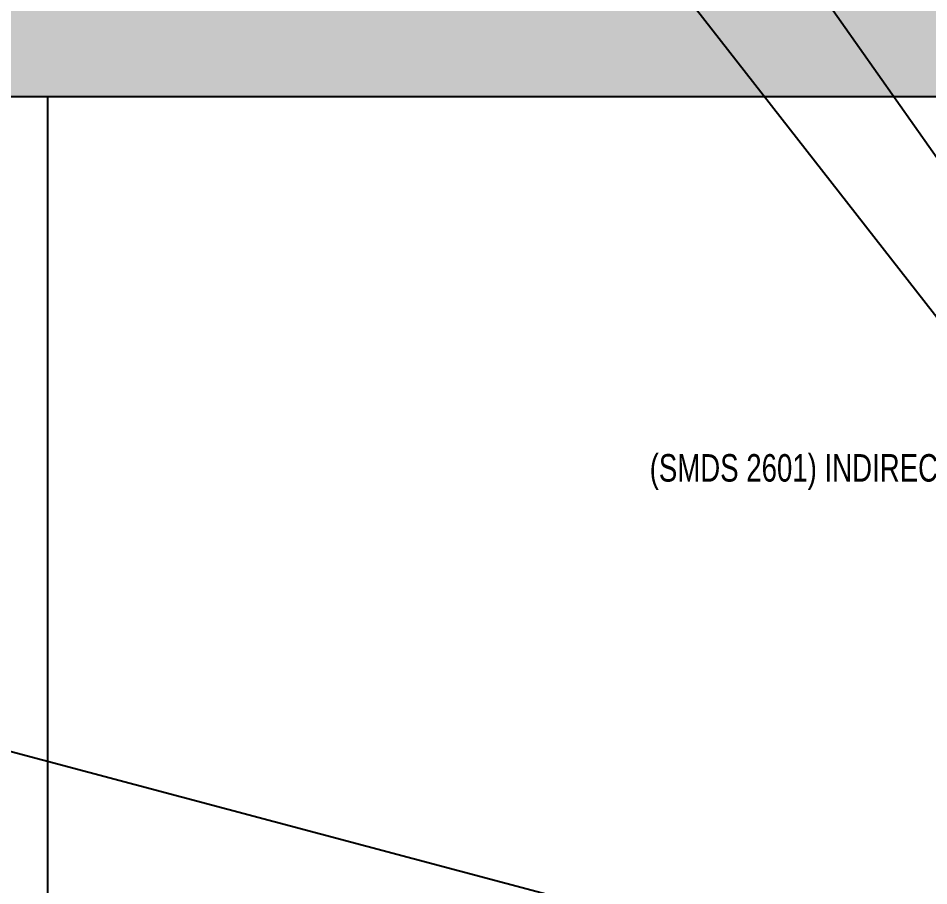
# Model space of a CAD drawing. Header units: inches. Extents: x 274057 to 444617, y 485849 to 635630.
# Drawn here: x 329912.3 to 330375.5, y 519597.8 to 520039.2 of the extents above; entities that cross this region are included whole.
import ezdxf

# ---------------------------------------------------------------- set-up
doc = ezdxf.new("R2010")
doc.units = ezdxf.units.IN
doc.header["$MEASUREMENT"] = 0
for name, color, linetype in [('Calliper_wall hatch_CHB', 8, 'Continuous'), ('CQ Plaster', 1, 'Continuous'), ('CQ section wall', 3, 'Continuous'), ('CQ text label', 3, 'Continuous'), ('CQ wall section', 5, 'Continuous'), ('CQ_callout', 34, 'Continuous'), ('ID-wall paper', 8, 'Continuous')]:
    doc.layers.add(name, color=color, linetype=linetype)
doc.layers.add('CQ Gypsum Hatch', color=8, linetype='Continuous', lineweight=20)
doc.layers.add('CQ plan and elev dimension', color=252, linetype='Continuous', lineweight=35)
doc.styles.add('DIM 50', font='romans.shx', dxfattribs={"width": 0.75, "height": 100})
doc.styles.get("Standard").update_dxf_attribs({"font": 'arial.ttf'})
doc.dimstyles.new('CQ 50', dxfattribs={"dimscale": 0.5, "dimtxt": 150, "dimasz": 100, "dimexe": 100, "dimexo": 20, "dimgap": 80, "dimtad": 1, "dimdec": 0, "dimzin": 0, "dimdsep": 46, "dimtxsty": 'Standard', "dimblk": 'DOT', "dimcen": 100, "dimclrd": 250, "dimclre": 250, "dimclrt": 3, "dimadec": 0, "dimazin": 0, "dimtfac": 1, "dimtdec": 0, "dimtofl": 0, "dimtmove": 0, "dimatfit": 3, "dimfxl": 3, "dimtolj": 1, "dimtzin": 0, "dimlwd": -1, "dimarcsym": 0})
doc.dimstyles.get("Standard").update_dxf_attribs({"dimtxt": 0.18, "dimasz": 0.18, "dimexe": 0.18, "dimexo": 0.0625, "dimgap": 0.09, "dimtad": 0, "dimtih": 1, "dimtoh": 1, "dimdec": 4, "dimzin": 0, "dimdsep": 46, "dimtxsty": 'Standard', "dimcen": 0.09, "dimadec": 0, "dimazin": 0, "dimtfac": 1, "dimtdec": 4, "dimtofl": 0, "dimtmove": 0, "dimatfit": 3, "dimfxl": 1, "dimtolj": 1, "dimtzin": 0, "dimarcsym": 0})

# ---------------------------------------------------------------- blocks, each defined once
blk = doc.blocks.new('ff15 section A and B')
at = {"layer": 'Calliper_wall hatch_CHB', "ltscale": 300}
h = blk.add_hatch(dxfattribs=at)
h.set_pattern_fill('AR-CONC', color=256, scale=10, angle=-13.9714, style=0)
h.set_pattern_definition([(36.028577, (-10204.6, 0), (68.0890203, -23.40695), [7.5, -82.5]), (341.028577, (-10204.6, 0), (4.6961155, 76.3439316), [6, -66]), (86.480021, (-10198.93, -1.95), (72.7851354, 52.936981), [6.374019, -70.114211]), (32.212777, (-10199.77, 19.41), (99.570572, -41.829513), [11.25, -123.75]), (82.664212, (-10191.48, 15.92), (114.220033, 71.96377), [9.561034, -105.171376]), (337.21274, (-10199.77, 19.41), (114.220033, 71.96377), [9, -99]), (7.028577, (-10191.276, 12.14), (48.2040844, -53.482392), [7.5, -82.5]), (312.028577, (-10191.28, 12.14), (41.119588, 64.495185), [6, -66]), (57.480021, (-10187.26, 7.685), (89.323671, 11.012793), [6.374019, -70.114211]), (23.5285767, (-10204.602, 0), (9.2173322, 32.010976), [0, -65.2, 0, -67, 0, -66.25]), (353.528577, (-10204.602, 0), (35.0512903, 31.9228578), [0, -38.2, 0, -63.7, 0, -25.25]), (313.5285767, (-10226.242, 5.384), (51.2584374, -15.0772595), [0, -25, 0, -78, 0, -103.5]), (303.528577, (-10235.947, 7.8), (59.0102484, -4.3659754), [0, -32.5, 0, -51.8, 0, -73.5])])
h.paths.add_polyline_path([(348877.47, 520249.28), (341276.35, 520249.28), (341276.35, 519999.28), (348877.47, 519999.28)])
h.paths.add_polyline_path([(348877.47, 516299.28), (341276.35, 516299.28), (341276.35, 516049.28), (348877.47, 516049.28)])
at = {"layer": 'CQ Plaster', "color": 1, "ltscale": 0.03, "elevation": 0}
blk.add_lwpolyline([(348440.75, 519999.28), (348440.75, 518899.28), (348200.75, 518899.28), (348200.75, 519999.28)], dxfattribs=at)
at = {"layer": 'CQ section wall', "elevation": 0}
blk.add_lwpolyline([(341275.35, 519999.28), (348877.47, 519999.28)], dxfattribs=at)
blk = doc.blocks.new('ff15 section ceiling A and B')
at = {"layer": 'CQ Gypsum Hatch'}
h = blk.add_hatch(dxfattribs=at)
h.set_pattern_fill('ANSI31', color=256, scale=50, angle=180, style=0)
h.set_pattern_definition([(225, (863766.5914, 132415.6944), (4.41941738, -4.41941738), [])])
edge = h.paths.add_edge_path()
edge.add_line((332065.68, 531551.45), (332065.68, 532245.42))
edge.add_line((332065.68, 532245.42), (332045.68, 532245.42))
edge.add_line((332045.68, 532245.42), (332045.68, 531564.97))
edge.add_line((332045.68, 531564.97), (331890.81, 531439.33))
edge.add_line((331890.81, 531439.33), (331890.81, 531413.42))
edge.add_line((331890.81, 531413.42), (331899.51, 531413.42))
edge.add_line((331899.51, 531413.42), (331899.51, 531419.32))
edge.add_arc((331902.24, 531419.32), 2.73, 89.7521, 180, ccw=False)
edge.add_line((331902.25, 531422.05), (331944.78, 531422.05))
edge.add_line((331944.78, 531422.05), (331944.78, 531460.79))
edge.add_arc((331946.51, 531502.73), 41.97, 267.6474, 325.6082)
edge.add_line((331981.14, 531479.02), (331989.78, 531479.02))
edge.add_line((331989.78, 531479.02), (331989.78, 531491.03))
edge.add_line((331989.78, 531491.03), (332026.01, 531491.03))
edge.add_line((332026.01, 531491.03), (332026.01, 531512.93))
edge.add_line((332026.01, 531512.93), (332032.69, 531512.93))
edge.add_arc((332051.4, 531514.15), 18.74, 112.0673, 183.7551, ccw=False)
edge.add_arc((332038.91, 531550.89), 20.12, 285.7141, 361.5976)
edge.add_line((332059.02, 531551.45), (332065.68, 531551.45))
edge.add_line((332065.68, 531551.45), (332065.68, 531560.26))
blk = doc.blocks.new('_Dot')
at = {"color": 0, "linetype": 'ByBlock', "lineweight": -2}
blk.add_line((-0.5, 0), (-1, 0), dxfattribs=at)
at = {"color": 0, "linetype": 'ByBlock', "const_width": 0.5}
blk.add_lwpolyline([(-0.25, 0, 1), (0.25, 0, 1)], format="xyb", close=True, dxfattribs=at)
blk = doc.blocks.new('*D151')
at = {"layer": 'CQ plan and elev dimension', "color": 250, "lineweight": -2, "transparency": 16777216}
for p, q in [((329298.62, 519999.28), (327897.43, 519999.28)), ((329917.31, 519499.28), (327897.43, 519499.28))]:
    blk.add_line(p, q, dxfattribs=at)
at = {"layer": 'CQ plan and elev dimension', "color": 250, "transparency": 16777216}
blk.add_line((327947.43, 519949.28), (327947.43, 519549.28), dxfattribs=at)
at = {"layer": 'Defpoints', "color": 0, "transparency": 16777216}
for p in [(329308.62, 519999.28, 0), (327947.43, 519499.28), (329927.31, 519499.28)]:
    blk.add_point(p, dxfattribs=at)
at = {"layer": 'CQ plan and elev dimension', "color": 250, "transparency": 16777216, "xscale": 50, "yscale": 50, "zscale": 50}
for p, rotation in [((327947.43, 519999.28), 90.00000000166753), ((327947.43, 519499.28), 270.0000000016675)]:
    blk.add_blockref('_Dot', p, dxfattribs=dict(at, rotation=rotation))
at = {"layer": 'CQ plan and elev dimension', "color": 3, "transparency": 16777216, "insert": (327869.14, 519749.28), "char_height": 75, "attachment_point": 5, "rotation": 90}
blk.add_mtext('\\A1;500', dxfattribs=at)

msp = doc.modelspace()

# ---------------------------------------------------------------- block references
at = {"layer": 'CQ wall section', "xscale": -1}
msp.add_blockref('ff15 section A and B', (678128.06, 0), dxfattribs=at)
at = {"layer": 'ID-wall paper', "xscale": -1, "rotation": 90}
msp.add_blockref('ff15 section ceiling A and B', (862172.72, 851564.96, 0), dxfattribs=at)

# ---------------------------------------------------------------- texts
at = {"layer": 'CQ text label', "ltscale": 500, "insert": (326699.28, 519817.44, 0), "char_height": 14, "width": 3734.7845, "attachment_point": 1, "style": 'DIM 50'}
msp.add_mtext('\\pxqr;{\\fCityBlueprint|b0|i0|c2|p2;(SMDS 2601) INDIRECT LIGHT}', dxfattribs=at)

# ---------------------------------------------------------------- dimensions: what is measured, and where the dimension line sits
at = {"layer": 'CQ plan and elev dimension'}
dim = msp.add_linear_dim(base=(327947.43, 519499.28, -0.02), p1=(329308.62, 519999.28, -0.02), p2=(329927.31, 519499.28, -0.02), angle=90, dimstyle='CQ 50', override={"dimtmove": 1}, dxfattribs=at)
dim.commit()
dim.dimension.update_dxf_attribs({"geometry": '*D151', "text_midpoint": (327869.14, 519749.28, -0.02)})

# ---------------------------------------------------------------- leaders
at = {"layer": 'CQ_callout'}
for points in [[(330621.41, 519624.05), (330079.47, 520395.03), (329208.95, 520395.03)], [(330546.75, 519672.46), (330079.47, 520271.81), (329208.95, 520271.81)], [(330572.01, 519489.57), (329506.13, 519773.12), (329208.95, 519773.12)]]:
    msp.add_leader(points, dimstyle='Standard', override={"dimasz": 10, "dimldrblk": 'Dot', "dimfxl": 0.1, "dimarcsym": 2}, dxfattribs=at)

doc.saveas('drawing.dxf')
